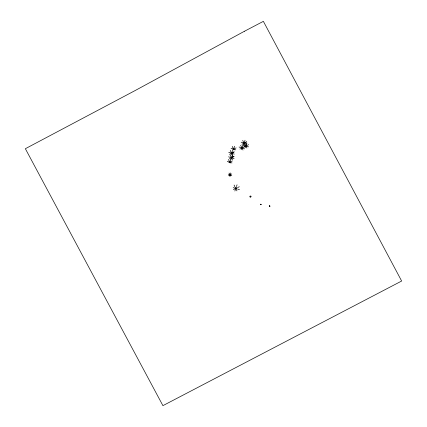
<?xml version="1.0" encoding="UTF-8"?>
<svg xmlns="http://www.w3.org/2000/svg" width="427" height="427" viewBox="0 0 427 427"><rect width="100%" height="100%" fill="white"/><g stroke="black" fill="none" stroke-linecap="round" stroke-linejoin="round"><path stroke-width="0.64" d="M260.71 204.73L260.876 204.181M230.788 159.335L229.689 162.618M234.572 146.247L233.478 149.53M231.696 173.944L228.568 175.492M236.211 187.191L235.683 188.729M235.587 188.969L235.426 189.444M269.469 205.793L269.779 206.487M232.63 150.288L231.092 154.868M232.475 154.862L230.938 159.436M242.995 145.041L241.458 149.621M245.045 140.232L243.507 144.806M246.934 143.05L245.397 147.625M235.277 189.855L234.871 191.018M231.781 175.47L230.826 175.139M237.054 184.806L236.457 186.519M250.163 197.231L250.601 195.988M269.277 206.273L269.949 206.065M269.533 206.492L269.773 205.766M229.411 176.223L230.548 172.951M269.272 205.985L269.955 206.305M234.359 151.868L229.539 154.312M246.774 141.812L241.954 144.257M234.172 156.469L229.379 158.887M244.698 146.653L239.905 149.066M248.637 144.657L243.844 147.069M236.99 187.869L235.48 188.595M236.152 147.875L232.667 149.626M232.405 160.926L228.877 162.714M235.272 188.702L234.834 188.931M244.047 143.285L246.235 141.865M231.631 153.341L233.82 151.927M231.471 157.915L233.665 156.495L231.898 157.088M234.37 189.156L233.42 189.631M239.301 186.748L237.652 187.554M249.886 196.788L251.087 196.207M260.593 204.624L261.078 204.319M235.752 149.877L231.071 148.302M231.962 162.965L227.281 161.39M237.054 188.894L235.469 188.36M235.25 188.291L234.786 188.147M234.359 187.997L233.185 187.608M230.676 175.091L229.779 174.851M246.683 144.064L241.132 142.196M248.573 146.877L243.022 145.015M244.634 148.874L239.083 147.005M234.268 154.12L228.723 152.252M234.108 158.689L228.562 156.826M239.472 189.695L237.748 189.129M249.859 196.351L251.119 196.767M260.582 204.432L261.094 204.544M228.466 174.349L229.774 174.835M230.537 176.148L229.529 174.099M235.891 188.729L235.17 187.261M229.416 173.896L229.027 173.09M236.222 189.391L236.003 188.942M236.958 190.88L236.414 189.78M234.855 186.626L234.626 186.156M234.487 185.878L234.076 185.051M246.939 148.036L244.538 143.125M245.05 145.217L242.691 140.408M243 150.032L240.652 145.26M234.007 149.984L232.24 146.386M232.635 155.279L230.233 150.363M232.475 159.847L230.073 154.937M250.153 196.02L250.734 197.194M230.217 163.071L228.45 159.474M260.94 204.72L260.689 204.197M244.367 31.299L135.023 90.615L25.358 148.708L162.917 405.65L401.642 281.025L263.374 21.35L244.367 31.299"/></g></svg>
